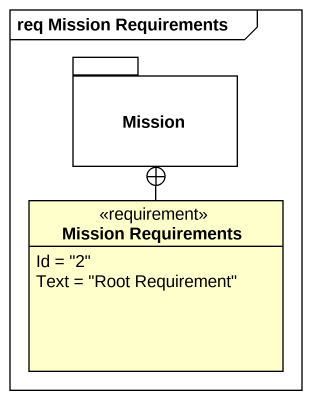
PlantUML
@startuml
mainframe req Mission Requirements
hide circle
hide empty members
package Mission {
}
class "Mission Requirements" as Mission_Requirements <<requirement>> {
  Id = "2"
  Text = "Root Requirement"
}
Mission_Requirements -up-+ Mission
@enduml
